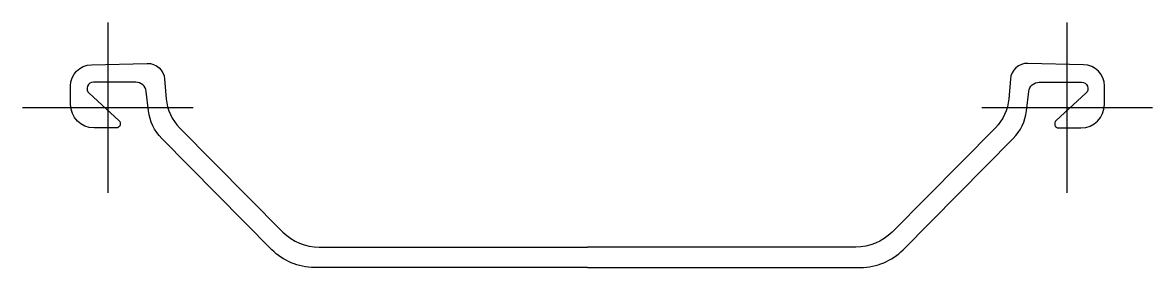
# Model space of a CAD drawing. Header units: millimetres. Extents: x -40 to 490, y -75 to 40.
import ezdxf

# ---------------------------------------------------------------- set-up
doc = ezdxf.new("R2010")
doc.units = ezdxf.units.MM
doc.header["$LTSCALE"] = 0.2

msp = doc.modelspace()

# ---------------------------------------------------------------- linework, layer by layer
at = {"flags": 128}
for points in [[(225, -75), (96.848754, -75, -0.200341), (76.937866, -66.687011), (25.279541, -14.439697, -0.167544), (19.071045, -1.512451), (18.013916, 7.577515, 0.380688), (13.047027, 12.000122), (-6.776734, 12.000122, 0.684492), (-8.801804, 6.786576), (5.200805, -6.02417, -0.684439), (3.851089, -9.500122), (-6.500245, -9.500122, -0.414187), (-17.500077, 1.500245), (-17.5, 10.227051, -0.4075), (-7.730103, 20.22461), (18.458862, 20.826416, -0.397033), (26.616287, 13.482666), (27.373657, 4.241333, 0.176448), (33.666381, -9.440918), (82.127761, -58.386154, 0.200132), (99.182128, -65.500488), (225, -65.500488)], [(225, -75), (353.151245, -75, 0.200341), (373.062133, -66.687011), (424.720459, -14.439697, 0.167544), (430.928955, -1.512451), (431.986084, 7.577515, -0.380688), (436.952972, 12.000122), (456.776733, 12.000122, -0.684492), (458.801803, 6.786576), (444.799194, -6.02417, 0.684439), (446.14891, -9.500122), (456.500244, -9.500122, 0.414187), (467.500076, 1.500245), (467.5, 10.227051, 0.4075), (457.730102, 20.22461), (431.541137, 20.826416, 0.397033), (423.383712, 13.482666), (422.626342, 4.241333, -0.176448), (416.333618, -9.440918), (367.872238, -58.386154, -0.200132), (350.817871, -65.500488), (225, -65.500488)]]:
    msp.add_lwpolyline(points, format="xyb", dxfattribs=at)
at = {"layer": 'DEFPOINTS', "flags": 128}
for points in [[(0, 40), (0, -40)], [(450, -40), (450, 40)], [(40, 0), (0, 0), (-40, 0)], [(490, 0), (450, 0), (410, 0)]]:
    msp.add_lwpolyline(points, dxfattribs=at)

doc.saveas('drawing.dxf')
